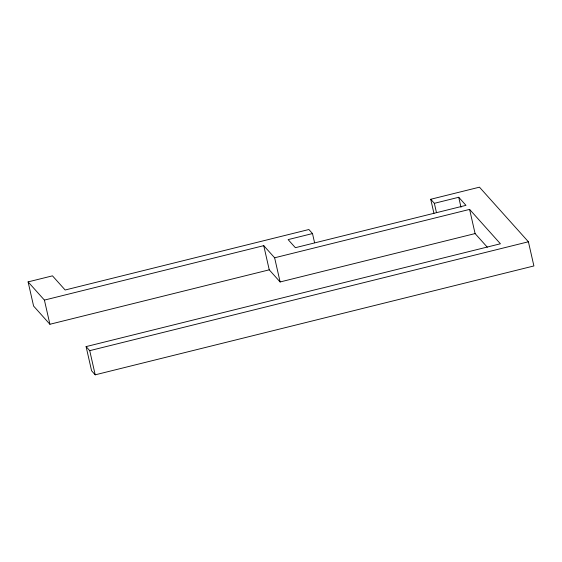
<?xml version="1.0" encoding="UTF-8"?>
<svg xmlns="http://www.w3.org/2000/svg" width="562" height="562" viewBox="0 0 562 562"><rect width="100%" height="100%" fill="white"/><g stroke="black" fill="none" stroke-linecap="round" stroke-linejoin="round"><path stroke-width="0.84" d="M487.303 247.196L475.094 233.574L280.122 281.962L269.247 269.83L49.906 324.267L33.594 306.065L28.1 281.892L52.47 275.844L65.157 289.999L308.875 229.514L312.5 233.56L314.579 242.728M433.948 213.441L430.731 199.271L479.47 187.174L528.406 241.779L533.9 265.952L95.217 374.826L91.592 370.779L86.098 346.606L500.412 243.782L469.6 209.401L274.628 257.789L263.754 245.657L44.412 300.094L28.1 281.892M312.5 233.56L288.123 239.609L295.373 247.694L465.975 205.355L458.725 197.269L434.356 203.318L430.731 199.271M86.098 346.606L89.723 350.653L528.406 241.779M469.6 209.401L475.094 233.574M458.725 197.269L460.995 207.266M434.356 203.318L436.435 212.485M274.628 257.789L280.122 281.962M263.754 245.657L269.247 269.83M89.723 350.653L95.217 374.826M44.412 300.094L49.906 324.267"/></g></svg>
